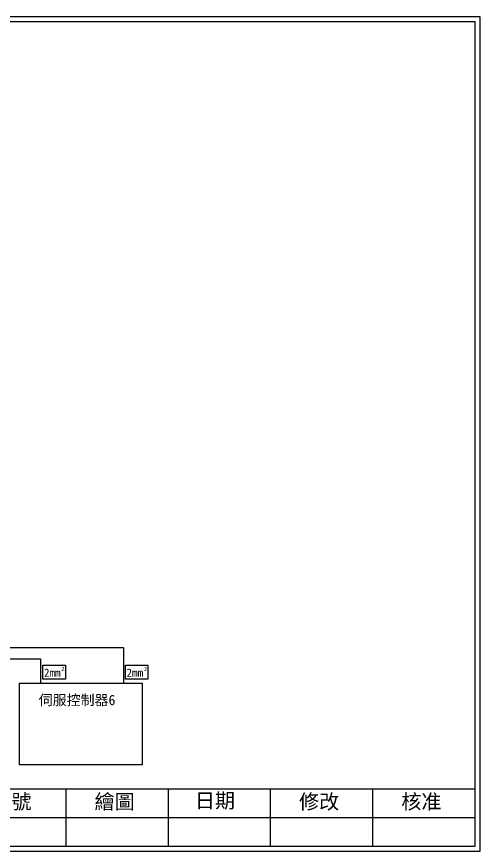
# Model space of a CAD drawing. Extents: x 10 to 297, y 3 to 207.
# Drawn here: x 183.7 to 297, y 3 to 207 of the extents above; entities that cross this region are included whole.
import ezdxf

# ---------------------------------------------------------------- set-up
doc = ezdxf.new("R2010")
doc.units = 0
doc.layers.add('圖框層', color=7, linetype='CONTINUOUS')
doc.layers.add('標尺寸層', color=3, linetype='CONTINUOUS')
doc.styles.add('CNS', font='romanc.shx', dxfattribs={"bigfont": 'chineset.shx'})
doc.styles.add('STSL', font='KAIU.TTF')

msp = doc.modelspace()

# ---------------------------------------------------------------- linework, layer by layer
at = {"layer": '圖框層', "color": 7}
for p, q in [((297, 206.97), (10, 206.97)), ((297, 3), (297, 206.97)), ((295.75, 205.72), (11.25, 205.72)), ((295.75, 4.25), (295.75, 205.72)), ((11.25, 18.25), (295.75, 18.25)), ((195.75, 4.25), (195.75, 18.25)), ((220.75, 4.25), (220.75, 18.25)), ((245.75, 4.25), (245.75, 18.25)), ((270.75, 4.25), (270.75, 18.25)), ((145.75, 11.25), (295.75, 11.25)), ((11.25, 4.25), (295.75, 4.25)), ((10, 3), (297, 3))]:
    msp.add_line(p, q, dxfattribs=at)
at = {"layer": '標尺寸層', "color": 7}
for p, q in [((140.57, 52.81), (209.78, 52.81)), ((209.78, 52.81), (209.78, 44.22)), ((120.57, 50.03), (189.47, 50.03)), ((189.47, 50.03), (189.47, 44.22)), ((184.35, 44.12), (214.35, 44.12)), ((184.35, 24.12), (184.35, 44.12)), ((214.35, 44.12), (214.35, 24.12)), ((214.35, 24.12), (184.35, 24.12))]:
    msp.add_line(p, q, dxfattribs=at)
for points in [[(190.09, 48.48), (195.58, 48.48), (195.58, 45.08), (190.09, 45.08)], [(210.26, 48.48), (215.76, 48.48), (215.76, 45.08), (210.26, 45.08)]]:
    msp.add_lwpolyline(points, close=True, dxfattribs=at)

# ---------------------------------------------------------------- texts
at = {"layer": '圖框層', "color": 4, "style": 'STSL'}
for s, height, p in [('2mm', 2, (190.33, 45.64)), ('2', 1, (194.59, 47.07)), ('2mm', 2, (210.51, 45.64)), ('2', 1, (214.77, 47.07)), ('圖號', 3.6, (177.47, 13.34)), ('繪圖', 3.6, (202.69, 13.34)), ('日期', 3.6, (227.22, 13.59)), ('修改', 3.6, (252.69, 13.34)), ('核准', 3.6, (277.69, 13.34))]:
    msp.add_text(s, height=height, dxfattribs=at).set_placement(p)
at = {"layer": '標尺寸層', "color": 7, "insert": (189.06, 41.23), "char_height": 2.5, "width": 21.074, "attachment_point": 1, "style": 'CNS'}
msp.add_mtext('{\\fDFKai-SB|b0|i0|c136|p65;伺服控制器6}', dxfattribs=at)

doc.saveas('drawing.dxf')
